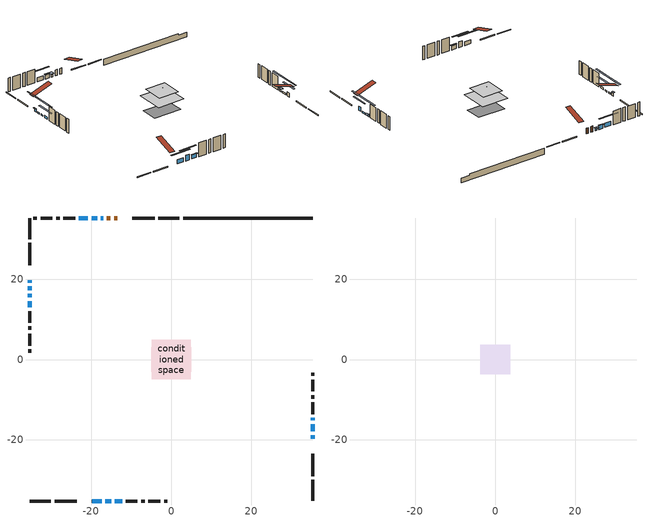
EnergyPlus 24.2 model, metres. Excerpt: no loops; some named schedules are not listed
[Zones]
conditioned space
 floor adiabatic (AdiabaticFloorConstruction): -4.91,-4.91 -4.91,4.91 4.91,4.91 4.91,-4.91 z3.01
 floor foundation (Slab1 construction): -5.03,-3.05 -5.03,3.05 5.03,3.05 5.03,-3.05 z-1.59
 wall outside (RimJoist1 construction): 2.03,35.27 -3.22,35.27 / -35.27,-35.27 -30.02,-35.27 / -35.27,35.27 -35.27,30.02 / 35.27,-35.27 35.27,-30.02 z0.57:0.87
 wall outside (RimJoist2 construction): -4.15,35.27 -9.73,35.27 / -29.09,-35.27 -23.51,-35.27 / -35.27,29.09 -35.27,23.51 / 35.27,-29.09 35.27,-23.51 z0.57:0.87
 wall outside (AdiabaticWallConstruction 1): -13.48,35.27 -14.27,35.27 / -15.2,35.27 -16.06,35.27 z0.57:2.6
 wall outside (AdiabaticWallConstruction): -16.98,35.27 -17.52,35.27 z0.57:1.46; -18.45,35.27 -19.87,35.27 / 35.27,-19.76 35.27,-18.84 / -19.76,-35.27 -17.37,-35.27 / -14.09,-35.27 -12.26,-35.27 z0.57:1.99; -35.27,19.76 -35.27,19.14 z0.57:1.64; 35.27,-17.91 35.27,-16.08 / -35.27,18.22 -35.27,17.3 / -35.27,16.37 -35.27,15.46 z0.57:1.08; 35.27,-15.16 35.27,-14.54 z0.57:1.18; -16.44,-35.27 -15.01,-35.27 z0.57:2.6; -20.8,35.27 -23.06,35.27 z0.57:2.02; -35.27,14.53 -35.27,13.01 z0.57:1.38
 wall outside (Wall1 construction): -23.99,35.27 -26.9,35.27 / -11.33,-35.27 -8.42,-35.27 / -35.27,12.08 -35.27,9.17 / 35.27,-13.61 35.27,-10.7 z0.57:5.45
 wall outside (Wall2 construction): -27.83,35.27 -28.71,35.27 / -7.49,-35.27 -6.61,-35.27 / -35.27,8.24 -35.27,7.36 / 35.27,-9.77 35.27,-8.89 z0.57:5.45
 wall outside (Wall3 construction): -29.64,35.27 -32.59,35.27 / -5.68,-35.27 -2.73,-35.27 / -35.27,6.43 -35.27,3.47 / 35.27,-7.96 35.27,-5.01 z0.57:5.45
 wall outside (Wall4 construction): -33.52,35.27 -34.34,35.27 / -1.8,-35.27 -0.97,-35.27 / -35.27,2.54 -35.27,1.72 / 35.27,-4.08 35.27,-3.26 z0.57:5.45
 wall foundation (FoundationWall1 construction): 2.96,35.27,-1.59 2.96,35.27,0.57 32.04,35.27,0.57 32.04,35.27,-0.01 35.27,35.27,-0.01 35.27,35.27,-1.59
 window (WindowConstruction 8): -16.99,35.27 -17.52,35.27 z0.57:1.46
 window (WindowConstruction 5): -18.45,35.27 -19.87,35.27 z0.57:1.99
 window (WindowConstruction 6): 35.27,-19.75 35.27,-18.84 z0.57:1.99
 window (WindowConstruction 7): -35.27,19.75 -35.27,19.14 z0.57:1.64
 window (WindowConstruction 10): 35.27,-17.91 35.27,-16.08 z0.57:1.08
 window (WindowConstruction 11): -35.27,18.22 -35.27,17.3 z0.57:1.08
 window (WindowConstruction 12): -35.27,16.37 -35.27,15.46 z0.57:1.08
 window (WindowConstruction 9): 35.27,-15.15 35.27,-14.54 z0.57:1.18
 window (WindowConstruction): -19.75,-35.27 -17.37,-35.27 z0.57:1.99
 window (WindowConstruction 1): -16.44,-35.27 -15.02,-35.27 z0.57:2.6
 window (WindowConstruction 2): -20.8,35.27 -23.06,35.27 z0.57:2.02
 window (WindowConstruction 3): -35.27,14.53 -35.27,13.01 z0.57:1.38
 window (WindowConstruction 4): -14.09,-35.27 -12.26,-35.27 z0.57:1.99
 door (Door): -13.48,35.27 -14.27,35.27 z0.57:2.6
 door (Door 1): -15.2,35.27 -16.06,35.27 z0.57:2.6
 ceiling adiabatic (AdiabaticFloorConstruction): 4.91,-4.91 4.91,4.91 -4.91,4.91 -4.91,-4.91 z3.01
 roof outside (Roof1 construction): -1.27,1.27 -1.27,-1.27 1.27,-1.27 1.27,1.27 z5.45
attic - vented
 floor to conditioned space (Floor1 construction Reversed): -3.7,-3.7 -3.7,3.7 3.7,3.7 3.7,-3.7 z5.45
 roof outside (Roof2 construction): -12.56,35.27,5.45 -12.56,28.06,7.85 -10.66,28.06,7.85 -10.66,35.27,5.45; -20.68,-35.27,5.45 -20.68,-28.06,7.85 -22.58,-28.06,7.85 -22.58,-35.27,5.45; -35.27,20.68,5.45 -28.06,20.68,7.85 -28.06,22.58,7.85 -35.27,22.58,5.45; 35.27,-20.68,5.45 28.06,-20.68,7.85 28.06,-22.58,7.85 35.27,-22.58,5.45
shading: -17.82,35.27 -16.69,35.27 -16.69,36.18 -17.82,36.18 z1.76; -20.07,35.27 -18.25,35.27 -18.25,35.68 -20.07,35.68 z2.19; 35.27,-16.35 35.27,-22.24 35.68,-22.24 35.68,-16.35 z4.48; -35.27,18.94 -35.27,19.96 -35.68,19.96 -35.68,18.94 z1.84; 35.27,-11.03 35.27,-22.96 35.68,-22.96 35.68,-11.03 z6.13; -35.27,12.25 -35.27,23.27 -35.68,23.27 -35.68,12.25 z6.13; -35.27,10.41 -35.27,21.42 -35.68,21.42 -35.68,10.41 z6.13; 35.27,-14.24 35.27,-15.45 36.18,-15.45 36.18,-14.24 z1.48; -14.88,-35.27 -22.24,-35.27 -22.24,-35.68 -14.88,-35.68 z4.48; -12.52,-35.27 -18.93,-35.27 -18.93,-35.68 -12.52,-35.68 z5.09; -25.55,35.27 -18.31,35.27 -18.31,35.68 -25.55,35.68 z4.51; -35.27,10.52 -35.27,17.02 -35.68,17.02 -35.68,10.52 z3.87; -12.06,-35.27 -14.29,-35.27 -14.29,-35.68 -12.06,-35.68 z2.19
[Building]
Building 1: Terrain=Suburbs
[Site:Location]
Erieau AUT_ON: Latitude {deg}=42.25; Longitude {deg}=-81.9; Time Zone {hr}=-5; Elevation {m}=178; Keep Site Location Information=Yes
[Site:GroundTemperature:Shallow]
5.2292, 3.30147, 3.1471, 4.0619, 7.73432, 11.3896, 14.5586, 16.5661, 16.7366, 15.1039, 12.0157, 8.47254
[Site:WaterMainsTemperature]
Calculation Method=Schedule; Temperature Schedule=mains temperature schedule
[Material] Roughness=Rough; Thermal Absorptance=0.9
Name | Thickness {m} | Conductivity {W/m-K} | Density {kg/m3} | Specific Heat {J/kg-K} | Solar Absorptance | Visible Absorptance
asphalt or fiberglass shingles | 0.00635 | 0.162714 | 1121.4 | 1465.45 | 0.4 | 0.4
ceiling loosefill ins | 0.169333 | 0.0480833 | 16.02 | 1046.75 | 0.7 | 0.7
ceiling stud and cavity | 0.1397 | 0.147193 | 65.682 | 1177.47 | 0.7 | 0.7
concrete 4.0 in. | 0.1016 | 1.803125 | 2242.8 | 837.4 | 0.7 | 0.7
concrete 8.0 in. | 0.2032 | 1.803125 | 2242.8 | 837.4 | 0.7 | 0.7
door material | 0.04445 | 0.327969 | 512.64 | 1214.23 | 0.7 | 0.7
door material 1 | 0.04445 | 0.188738 | 512.64 | 1214.23 | 0.7 | 0.7
exterior vertical ins | 0.100719 | 0.029427 | 32.04 | 1214.23 | 0.7 | 0.7
floor covering | 0.0127 | 0.0433444 | 54.468 | 1339.84 | 0.6 | 0.6
floor rigid ins; wall rigid ins 1 | 0.512978 | 0.029427 | 32.04 | 1214.23 | 0.7 | 0.7
floor stud and cavity | 0.1397 | 1.75129 | 37.0049 | 1207.88 | 0.7 | 0.7
furniture material conditioned space 1 | 0.1524 | 0.115458 | 640.8 | 1214.23 | 0.6 | 0.6
gypsum board | 0.0127 | 0.160291 | 801 | 837.4 | 0.6 | 0.6
gypsum board 1 | 0.0127 | 0.160291 | 801 | 837.4 | 0.7 | 0.7
osb sheathing 0.5 in. | 0.0127 | 0.115458 | 512.64 | 1214.23 | 0.7 | 0.7
osb sheathing 0.75 in. | 0.01905 | 0.115458 | 512.64 | 1214.23 | 0.7 | 0.7
osb sheathing 2.0 in. | 0.0508 | 0.115458 | 512.64 | 1214.23 | 0.7 | 0.7
rim joist stud and cavity | 0.0508 | 0.177588 | 50.32683 | 1063.81 | 0.6 | 0.6
rim joist stud and cavity 1 | 0.0508 | 0.029095 | 125.044 | 1163.47 | 0.6 | 0.6
roof stud and cavity | 0.2032 | 0.205727 | 78.34581 | 1123.46 | 0.7 | 0.7
wall rigid ins | 0.051816 | 0.029427 | 32.04 | 1214.23 | 0.7 | 0.7
wall stud and cavity | 0.1397 | 0.146652 | 139.0536 | 1170.24 | 0.7 | 0.7
wall stud and cavity 1 | 0.1397 | 0.243374 | 139.0536 | 1170.24 | 0.7 | 0.7
wall stud and cavity 2 | 0.1397 | 0.0951301 | 139.0536 | 1170.24 | 0.7 | 0.7
wall stud and cavity 3 | 0.1397 | 0.24263 | 139.0536 | 1170.24 | 0.7 | 0.7
wall stud and cavity 4 | 0.0889 | 0.380278 | 52.3479 | 1209.89 | 0.7 | 0.7
wall stud and cavity 5 | 0.0889 | 0.391764 | 83.0341 | 1211.67 | 0.7 | 0.7
wood siding | 0.0254 | 0.102417 | 544.68 | 1172.36 | 0.4 | 0.4
wood siding 1; wood siding 2; wood siding 3 | 0.0254 | 0.102417 | 544.68 | 1172.36 | 0.7 | 0.7
[WindowMaterial:SimpleGlazingSystem]
Name | U-Factor {W/m2-K} | Solar Heat Gain Coefficient
WindowMaterial | 1.44051 | 0.53
WindowMaterial 1 | 2.0719 | 0.54
WindowMaterial 10 | 2.21783 | 0.41
WindowMaterial 2 | 1.445051 | 0.53
WindowMaterial 3 | 5.43782 | 0.7
WindowMaterial 4 | 1.569967 | 0.47
WindowMaterial 5 | 1.61426 | 0.45
WindowMaterial 6 | 1.69432 | 0.4
WindowMaterial 7 | 2.992306 | 0.59
WindowMaterial 8 | 5.20275 | 0.65
WindowMaterial 9 | 1.69091 | 0.4
[Construction]
AdiabaticFloorConstruction: floor stud and cavity, floor rigid ins, osb sheathing 0.75 in., floor covering
AdiabaticWallConstruction: wood siding 2, wall rigid ins 1, wall stud and cavity 4, gypsum board
AdiabaticWallConstruction 1: wood siding 3, wall rigid ins 1, wall stud and cavity 4, gypsum board
Door: door material
Door 1: door material 1
Floor1 construction Reversed: gypsum board, ceiling stud and cavity, ceiling loosefill ins
FoundationWall1 construction: concrete 8.0 in., gypsum board 1
furniture construction conditioned space 1: furniture material conditioned space 1
PartitionWallConstruction: gypsum board, wall stud and cavity 5, gypsum board
RimJoist1 construction: wood siding 1, rim joist stud and cavity
RimJoist2 construction: wood siding 1, osb sheathing 2.0 in., rim joist stud and cavity 1
Roof1 construction: asphalt or fiberglass shingles, osb sheathing 0.75 in., roof stud and cavity, gypsum board
Roof2 construction: asphalt or fiberglass shingles
Slab1 construction: concrete 4.0 in.
Wall1 construction: wood siding, osb sheathing 0.5 in., wall stud and cavity, gypsum board
Wall2 construction: wood siding, wall rigid ins, osb sheathing 0.5 in., wall stud and cavity 1, gypsum board
Wall3 construction: wood siding, osb sheathing 0.5 in., wall stud and cavity 2, gypsum board
Wall4 construction: wood siding, wall rigid ins, osb sheathing 0.5 in., wall stud and cavity 3, gypsum board
WindowConstruction: WindowMaterial
WindowConstruction 1: WindowMaterial 1
WindowConstruction 10; WindowConstruction 11: WindowMaterial 9
WindowConstruction 12: WindowMaterial 10
WindowConstruction 2: WindowMaterial 2
WindowConstruction 3: WindowMaterial 3
WindowConstruction 4; WindowConstruction 6: WindowMaterial 4
WindowConstruction 5: WindowMaterial 5
WindowConstruction 7: WindowMaterial 6
WindowConstruction 8: WindowMaterial 7
WindowConstruction 9: WindowMaterial 8
[Zone] Multiplier=1; Part of Total Floor Area=Yes
Name | Volume {m3}
attic - vented | 21.3864
conditioned space | 390.2
[Space]
Name | Zone | Volume {m3}
attic - vented 1 | attic - vented | 21.3864
conditioned space 1 | conditioned space | 390.2
[ZoneInfiltration:EffectiveLeakageArea]
infil attic - vented 1: Zone or Space=attic - vented 1; Schedule=Always On Discrete; Effective Air Leakage Area {cm2}=2630.88; Stack Coefficient=0.000167145; Wind Coefficient=8.73508e-06
[ZoneMixing]
whole house fan mix: Zone or Space=attic - vented; Schedule=Always On Continuous; Design Flow Rate Calculation Method=Flow/Zone; Design Flow Rate {m3/s}=0; Source Zone or Space=conditioned space
[SurfaceProperty:ExposedFoundationPerimeter]
Slab1: Exposed Perimeter Calculation Method=TotalExposedPerimeter; Total Exposed Perimeter {m}=32.31
[InternalMass] Zone or ZoneList=conditioned space; Space or SpaceList=conditioned space 1
Name | Construction | Surface Area {m2}
furniture mass conditioned space 1 | furniture construction conditioned space 1 | 63.1679
partition wall mass | PartitionWallConstruction | 157.92
[Lights]
interior lighting: Zone or ZoneList or Space or SpaceList=conditioned space 1; Schedule=interior lighting schedule; Design Level Calculation Method=LightingLevel; Lighting Level {W}=343.2; Return Air Fraction=0; Fraction Radiant=0.6; Fraction Visible=0.2; Fraction Replaceable=1
[People]
occupants: Zone or ZoneList or Space or SpaceList=conditioned space 1; Number of People Schedule=occupants schedule; Number of People Calculation Method=People; Number of People=3; Fraction Radiant=0.314171; Sensible Heat Fraction=0.56303; Activity Level Schedule=occupants activity schedule; Carbon Dioxide Generation Rate {m3/s-W}=0; Enable ASHRAE 55 Comfort Warnings=No; Mean Radiant Temperature Calculation Type=EnclosureAveraged
[ElectricEquipment] Zone or ZoneList or Space or SpaceList=conditioned space 1; Design Level Calculation Method=EquipmentLevel
Name | Schedule | Design Level {W} | Fraction Latent | Fraction Radiant | Fraction Lost
clothes dryer | clothes dryer schedule | 140.772 | 0.015 | 0.081 | 0.85
clothes washer | clothes washer schedule | 32.1985 | 0.03 | 0.162 | 0.7
cooking range | cooking range schedule | 215.147 | 0.08 | 0.432 | 0.2
dishwasher | dishwasher schedule | 66.8632 | 0.3 | 0.18 | 0.4
fridge | fridge schedule | 72.9452 | 0 | 0.6 | 0
mech vent bath fan 0 | mech vent bath fan 0 schedule | 50.2 | 0 | 0 | 1
mech vent bath fan 1 | mech vent bath fan 1 schedule | 50.2 | 0 | 0 | 1
mech vent house fan | mech vent house fan schedule | 0 | 0 | 0 | 1
mech vent house fan cfis | mech vent house fan cfis schedule | 0 | 0 | 0 | 0
mech vent range fan 0 | mech vent range fan 0 schedule | 57 | 0 | 0 | 1
misc plug loads | misc plug loads schedule | 494.7 | 0.045 | 0.513 | 0.1
whole house fan | Always On Discrete | 0 | 0 | 0 | 1
[OtherEquipment] Zone or ZoneList or Space or SpaceList=conditioned space 1; Design Level Calculation Method=EquipmentLevel
Name | Fuel Type | Schedule | Design Level {W} | Fraction Latent | Fraction Radiant | Fraction Lost
clothes dryer 1 | Electricity | clothes dryer schedule | 0 | 0.015 | 0.081 | 0.85
cooking range 1 | Electricity | cooking range schedule | 0 | 0.08 | 0.432 | 0.2
general water use latent | None | general water use schedule | 62.594 | 1 | 0 | 0
general water use sensible | None | general water use schedule | -61.6891 | 0 | 0.6 | 0
mech vent house fan latent load | None | Always On Discrete | 0 | 1 | 0 | 0
mech vent house fan sensible load | None | Always On Discrete | 0 | 0 | 0 | 0
water heater energy adjustment1 | NaturalGas | Always On Discrete | 0.01 | 0 | 0 | 1
[ZoneInfiltration:DesignFlowRate] Zone or ZoneList or Space or SpaceList=conditioned space 1; Schedule=Always On Discrete; Design Flow Rate Calculation Method=Flow/Zone; Design Flow Rate {m3/s}=0
infil flow; natural vent flow; whole house fan flow
[Foundation:Kiva]
Foundation Kiva 1: Initial Indoor Air Temperature {C}=18; Wall Height Above Grade {m}=0.570006; Wall Depth Below Slab {m}=0.2032; Custom Block Material Name 1=exterior vertical ins; Custom Block Depth 1 {m}=2.16; Custom Block X Position 1 {m}=0.2159; Custom Block Z Position 1 {m}=0
[Foundation:Kiva:Settings]
Soil Conductivity {W/m-K}=0.849921; Soil Density {kg/m3}=1842.3; Soil Specific Heat {J/kg-K}=418.7; Ground Solar Absorptivity=0.9; Ground Thermal Absorptivity=0.9; Ground Surface Roughness {m}=0.03; Far-Field Width {m}=40; Deep-Ground Boundary Condition=ZeroFlux; Deep-Ground Depth {m}=40; Minimum Cell Dimension {m}=0.2; Maximum Cell Growth Coefficient=3; Simulation Timestep=Timestep
[Exterior:Lights]
exterior lighting: Schedule=exterior lighting schedule; Design Level {W}=75.6
[Schedule:Constant]
Name | Hourly Value
Always On Continuous; mech vent house fan schedule; mech vent house fan cfis schedule; Always On Discrete | 1
occupants activity schedule | 117.228
fridge schedule | 0
[Schedule:Week:Daily]
interior lighting schedule Week Rule - Jan1-Jan27: interior lighting schedule day, interior lighting schedule day, interior lighting schedule day, interior lighting schedule day, interior lighting schedule day, interior lighting schedule day, interior lighting schedule day, interior lighting schedule default day, interior lighting schedule default day, interior lighting schedule default day, interior lighting schedule default day, interior lighting schedule default day
interior lighting schedule Week Rule - Jan28-Feb3: interior lighting schedule day, interior lighting schedule day, interior lighting schedule day, interior lighting schedule day, interior lighting schedule day 1, interior lighting schedule day 1, interior lighting schedule day 1, interior lighting schedule default day, interior lighting schedule default day, interior lighting schedule default day, interior lighting schedule default day, interior lighting schedule default day
interior lighting schedule Week Rule - Feb4-Feb24: interior lighting schedule day 1, interior lighting schedule day 1, interior lighting schedule day 1, interior lighting schedule day 1, interior lighting schedule day 1, interior lighting schedule day 1, interior lighting schedule day 1, interior lighting schedule default day, interior lighting schedule default day, interior lighting schedule default day, interior lighting schedule default day, interior lighting schedule default day
interior lighting schedule Week Rule - Feb25-Mar3: interior lighting schedule day 1, interior lighting schedule day 1, interior lighting schedule day 1, interior lighting schedule day 1, interior lighting schedule day 2, interior lighting schedule day 2, interior lighting schedule day 2, interior lighting schedule default day, interior lighting schedule default day, interior lighting schedule default day, interior lighting schedule default day, interior lighting schedule default day
interior lighting schedule Week Rule - Mar4-Mar31: interior lighting schedule day 2, interior lighting schedule day 2, interior lighting schedule day 2, interior lighting schedule day 2, interior lighting schedule day 2, interior lighting schedule day 2, interior lighting schedule day 2, interior lighting schedule default day, interior lighting schedule default day, interior lighting schedule default day, interior lighting schedule default day, interior lighting schedule default day
interior lighting schedule Week Rule - Apr1-Apr28: interior lighting schedule day 3, interior lighting schedule day 3, interior lighting schedule day 3, interior lighting schedule day 3, interior lighting schedule day 3, interior lighting schedule day 3, interior lighting schedule day 3, interior lighting schedule default day, interior lighting schedule default day, interior lighting schedule default day, interior lighting schedule default day, interior lighting schedule default day
interior lighting schedule Week Rule - Apr29-May5: interior lighting schedule day 3, interior lighting schedule day 3, interior lighting schedule day 4, interior lighting schedule day 4, interior lighting schedule day 4, interior lighting schedule day 4, interior lighting schedule day 4, interior lighting schedule default day, interior lighting schedule default day, interior lighting schedule default day, interior lighting schedule default day, interior lighting schedule default day
interior lighting schedule Week Rule - May6-May26: interior lighting schedule day 4, interior lighting schedule day 4, interior lighting schedule day 4, interior lighting schedule day 4, interior lighting schedule day 4, interior lighting schedule day 4, interior lighting schedule day 4, interior lighting schedule default day, interior lighting schedule default day, interior lighting schedule default day, interior lighting schedule default day, interior lighting schedule default day
interior lighting schedule Week Rule - May27-Jun2: interior lighting schedule day 4, interior lighting schedule day 4, interior lighting schedule day 4, interior lighting schedule day 4, interior lighting schedule day 4, interior lighting schedule day 5, interior lighting schedule day 5, interior lighting schedule default day, interior lighting schedule default day, interior lighting schedule default day, interior lighting schedule default day, interior lighting schedule default day
interior lighting schedule Week Rule - Jun3-Jun30: interior lighting schedule day 5, interior lighting schedule day 5, interior lighting schedule day 5, interior lighting schedule day 5, interior lighting schedule day 5, interior lighting schedule day 5, interior lighting schedule day 5, interior lighting schedule default day, interior lighting schedule default day, interior lighting schedule default day, interior lighting schedule default day, interior lighting schedule default day
interior lighting schedule Week Rule - Jul1-Jul28: interior lighting schedule day 6, interior lighting schedule day 6, interior lighting schedule day 6, interior lighting schedule day 6, interior lighting schedule day 6, interior lighting schedule day 6, interior lighting schedule day 6, interior lighting schedule default day, interior lighting schedule default day, interior lighting schedule default day, interior lighting schedule default day, interior lighting schedule default day
interior lighting schedule Week Rule - Jul29-Aug4: interior lighting schedule day 6, interior lighting schedule day 6, interior lighting schedule day 6, interior lighting schedule day 7, interior lighting schedule day 7, interior lighting schedule day 7, interior lighting schedule day 7, interior lighting schedule default day, interior lighting schedule default day, interior lighting schedule default day, interior lighting schedule default day, interior lighting schedule default day
interior lighting schedule Week Rule - Aug5-Aug25: interior lighting schedule day 7, interior lighting schedule day 7, interior lighting schedule day 7, interior lighting schedule day 7, interior lighting schedule day 7, interior lighting schedule day 7, interior lighting schedule day 7, interior lighting schedule default day, interior lighting schedule default day, interior lighting schedule default day, interior lighting schedule default day, interior lighting schedule default day
interior lighting schedule Week Rule - Aug26-Sep1: interior lighting schedule day 7, interior lighting schedule day 7, interior lighting schedule day 7, interior lighting schedule day 7, interior lighting schedule day 7, interior lighting schedule day 7, interior lighting schedule day 8, interior lighting schedule default day, interior lighting schedule default day, interior lighting schedule default day, interior lighting schedule default day, interior lighting schedule default day
interior lighting schedule Week Rule - Sep2-Sep29: interior lighting schedule day 8, interior lighting schedule day 8, interior lighting schedule day 8, interior lighting schedule day 8, interior lighting schedule day 8, interior lighting schedule day 8, interior lighting schedule day 8, interior lighting schedule default day, interior lighting schedule default day, interior lighting schedule default day, interior lighting schedule default day, interior lighting schedule default day
interior lighting schedule Week Rule - Sep30-Oct6: interior lighting schedule day 8, interior lighting schedule day 9, interior lighting schedule day 9, interior lighting schedule day 9, interior lighting schedule day 9, interior lighting schedule day 9, interior lighting schedule day 9, interior lighting schedule default day, interior lighting schedule default day, interior lighting schedule default day, interior lighting schedule default day, interior lighting schedule default day
interior lighting schedule Week Rule - Oct7-Oct27: interior lighting schedule day 9, interior lighting schedule day 9, interior lighting schedule day 9, interior lighting schedule day 9, interior lighting schedule day 9, interior lighting schedule day 9, interior lighting schedule day 9, interior lighting schedule default day, interior lighting schedule default day, interior lighting schedule default day, interior lighting schedule default day, interior lighting schedule default day
interior lighting schedule Week Rule - Oct28-Nov3: interior lighting schedule day 9, interior lighting schedule day 9, interior lighting schedule day 9, interior lighting schedule day 9, interior lighting schedule day 10, interior lighting schedule day 10, interior lighting schedule day 10, interior lighting schedule default day, interior lighting schedule default day, interior lighting schedule default day, interior lighting schedule default day, interior lighting schedule default day
interior lighting schedule Week Rule - Nov4-Nov24: interior lighting schedule day 10, interior lighting schedule day 10, interior lighting schedule day 10, interior lighting schedule day 10, interior lighting schedule day 10, interior lighting schedule day 10, interior lighting schedule day 10, interior lighting schedule default day, interior lighting schedule default day, interior lighting schedule default day, interior lighting schedule default day, interior lighting schedule default day
interior lighting schedule Week Rule - Nov25-Dec1: interior lighting schedule day 10, interior lighting schedule day 10, interior lighting schedule day 10, interior lighting schedule day 10, interior lighting schedule day 10, interior lighting schedule day 10, interior lighting schedule day 11, interior lighting schedule default day, interior lighting schedule default day, interior lighting schedule default day, interior lighting schedule default day, interior lighting schedule default day
interior lighting schedule Week Rule - Dec2-Dec31: interior lighting schedule day 11, interior lighting schedule day 11, interior lighting schedule day 11, interior lighting schedule day 11, interior lighting schedule day 11, interior lighting schedule day 11, interior lighting schedule day 11, interior lighting schedule default day, interior lighting schedule default day, interior lighting schedule default day, interior lighting schedule default day, interior lighting schedule default day
occupants schedule Week Rule - Jan1-Dec31: occupants schedule day, occupants schedule day, occupants schedule day, occupants schedule day, occupants schedule day, occupants schedule day, occupants schedule day, occupants schedule default day, occupants schedule default day, occupants schedule default day, occupants schedule default day, occupants schedule default day
clothes dryer schedule Week Rule - Jan1-Dec31: clothes dryer schedule day, clothes dryer schedule day, clothes dryer schedule day, clothes dryer schedule day, clothes dryer schedule day, clothes dryer schedule day, clothes dryer schedule day, clothes dryer schedule default day, clothes dryer schedule default day, clothes dryer schedule default day, clothes dryer schedule default day, clothes dryer schedule default day
clothes washer schedule Week Rule - Jan1-Dec31: clothes washer schedule day, clothes washer schedule day, clothes washer schedule day, clothes washer schedule day, clothes washer schedule day, clothes washer schedule day, clothes washer schedule day, clothes washer schedule default day, clothes washer schedule default day, clothes washer schedule default day, clothes washer schedule default day, clothes washer schedule default day
cooking range schedule Week Rule - Jan1-Dec31: cooking range schedule day, cooking range schedule day, cooking range schedule day, cooking range schedule day, cooking range schedule day, cooking range schedule day, cooking range schedule day, cooking range schedule default day, cooking range schedule default day, cooking range schedule default day, cooking range schedule default day, cooking range schedule default day
dishwasher schedule Week Rule - Jan1-Dec31: dishwasher schedule day, dishwasher schedule day, dishwasher schedule day, dishwasher schedule day, dishwasher schedule day, dishwasher schedule day, dishwasher schedule day, dishwasher schedule default day, dishwasher schedule default day, dishwasher schedule default day, dishwasher schedule default day, dishwasher schedule default day
mech vent bath fan 0 schedule Week Rule - Jan1-Dec31: mech vent bath fan 0 schedule day, mech vent bath fan 0 schedule day, mech vent bath fan 0 schedule day, mech vent bath fan 0 schedule day, mech vent bath fan 0 schedule day, mech vent bath fan 0 schedule day, mech vent bath fan 0 schedule day, mech vent bath fan 0 schedule default day, mech vent bath fan 0 schedule default day, mech vent bath fan 0 schedule default day, mech vent bath fan 0 schedule default day, mech vent bath fan 0 schedule default day
mech vent bath fan 1 schedule Week Rule - Jan1-Dec31: mech vent bath fan 1 schedule day, mech vent bath fan 1 schedule day, mech vent bath fan 1 schedule day, mech vent bath fan 1 schedule day, mech vent bath fan 1 schedule day, mech vent bath fan 1 schedule day, mech vent bath fan 1 schedule day, mech vent bath fan 1 schedule default day, mech vent bath fan 1 schedule default day, mech vent bath fan 1 schedule default day, mech vent bath fan 1 schedule default day, mech vent bath fan 1 schedule default day
mech vent range fan 0 schedule Week Rule - Jan1-Dec31: mech vent range fan 0 schedule day, mech vent range fan 0 schedule day, mech vent range fan 0 schedule day, mech vent range fan 0 schedule day, mech vent range fan 0 schedule day, mech vent range fan 0 schedule day, mech vent range fan 0 schedule day, mech vent range fan 0 schedule default day, mech vent range fan 0 schedule default day, mech vent range fan 0 schedule default day, mech vent range fan 0 schedule default day, mech vent range fan 0 schedule default day
misc plug loads schedule Week Rule - Jan1-Dec31: misc plug loads schedule day, misc plug loads schedule day, misc plug loads schedule day, misc plug loads schedule day, misc plug loads schedule day, misc plug loads schedule day, misc plug loads schedule day, misc plug loads schedule default day, misc plug loads schedule default day, misc plug loads schedule default day, misc plug loads schedule default day, misc plug loads schedule default day
general water use schedule Week Rule - Jan1-Dec31: general water use schedule day, general water use schedule day, general water use schedule day, general water use schedule day, general water use schedule day, general water use schedule day, general water use schedule day, general water use schedule default day, general water use schedule default day, general water use schedule default day, general water use schedule default day, general water use schedule default day
exterior lighting schedule Week Rule - Jan1-Jan27: exterior lighting schedule day, exterior lighting schedule day, exterior lighting schedule day, exterior lighting schedule day, exterior lighting schedule day, exterior lighting schedule day, exterior lighting schedule day, exterior lighting schedule default day, exterior lighting schedule default day, exterior lighting schedule default day, exterior lighting schedule default day, exterior lighting schedule default day
exterior lighting schedule Week Rule - Jan28-Feb3: exterior lighting schedule day, exterior lighting schedule day, exterior lighting schedule day, exterior lighting schedule day, exterior lighting schedule day 1, exterior lighting schedule day 1, exterior lighting schedule day 1, exterior lighting schedule default day, exterior lighting schedule default day, exterior lighting schedule default day, exterior lighting schedule default day, exterior lighting schedule default day
exterior lighting schedule Week Rule - Feb4-Feb24: exterior lighting schedule day 1, exterior lighting schedule day 1, exterior lighting schedule day 1, exterior lighting schedule day 1, exterior lighting schedule day 1, exterior lighting schedule day 1, exterior lighting schedule day 1, exterior lighting schedule default day, exterior lighting schedule default day, exterior lighting schedule default day, exterior lighting schedule default day, exterior lighting schedule default day
exterior lighting schedule Week Rule - Feb25-Mar3: exterior lighting schedule day 1, exterior lighting schedule day 1, exterior lighting schedule day 1, exterior lighting schedule day 1, exterior lighting schedule day 2, exterior lighting schedule day 2, exterior lighting schedule day 2, exterior lighting schedule default day, exterior lighting schedule default day, exterior lighting schedule default day, exterior lighting schedule default day, exterior lighting schedule default day
exterior lighting schedule Week Rule - Mar4-Mar31: exterior lighting schedule day 2, exterior lighting schedule day 2, exterior lighting schedule day 2, exterior lighting schedule day 2, exterior lighting schedule day 2, exterior lighting schedule day 2, exterior lighting schedule day 2, exterior lighting schedule default day, exterior lighting schedule default day, exterior lighting schedule default day, exterior lighting schedule default day, exterior lighting schedule default day
exterior lighting schedule Week Rule - Apr1-Apr28: exterior lighting schedule day 3, exterior lighting schedule day 3, exterior lighting schedule day 3, exterior lighting schedule day 3, exterior lighting schedule day 3, exterior lighting schedule day 3, exterior lighting schedule day 3, exterior lighting schedule default day, exterior lighting schedule default day, exterior lighting schedule default day, exterior lighting schedule default day, exterior lighting schedule default day
exterior lighting schedule Week Rule - Apr29-May5: exterior lighting schedule day 3, exterior lighting schedule day 3, exterior lighting schedule day 4, exterior lighting schedule day 4, exterior lighting schedule day 4, exterior lighting schedule day 4, exterior lighting schedule day 4, exterior lighting schedule default day, exterior lighting schedule default day, exterior lighting schedule default day, exterior lighting schedule default day, exterior lighting schedule default day
exterior lighting schedule Week Rule - May6-May26: exterior lighting schedule day 4, exterior lighting schedule day 4, exterior lighting schedule day 4, exterior lighting schedule day 4, exterior lighting schedule day 4, exterior lighting schedule day 4, exterior lighting schedule day 4, exterior lighting schedule default day, exterior lighting schedule default day, exterior lighting schedule default day, exterior lighting schedule default day, exterior lighting schedule default day
exterior lighting schedule Week Rule - May27-Jun2: exterior lighting schedule day 4, exterior lighting schedule day 4, exterior lighting schedule day 4, exterior lighting schedule day 4, exterior lighting schedule day 4, exterior lighting schedule day 5, exterior lighting schedule day 5, exterior lighting schedule default day, exterior lighting schedule default day, exterior lighting schedule default day, exterior lighting schedule default day, exterior lighting schedule default day
exterior lighting schedule Week Rule - Jun3-Jun30: exterior lighting schedule day 5, exterior lighting schedule day 5, exterior lighting schedule day 5, exterior lighting schedule day 5, exterior lighting schedule day 5, exterior lighting schedule day 5, exterior lighting schedule day 5, exterior lighting schedule default day, exterior lighting schedule default day, exterior lighting schedule default day, exterior lighting schedule default day, exterior lighting schedule default day
exterior lighting schedule Week Rule - Jul1-Jul28: exterior lighting schedule day 6, exterior lighting schedule day 6, exterior lighting schedule day 6, exterior lighting schedule day 6, exterior lighting schedule day 6, exterior lighting schedule day 6, exterior lighting schedule day 6, exterior lighting schedule default day, exterior lighting schedule default day, exterior lighting schedule default day, exterior lighting schedule default day, exterior lighting schedule default day
exterior lighting schedule Week Rule - Jul29-Aug4: exterior lighting schedule day 6, exterior lighting schedule day 6, exterior lighting schedule day 6, exterior lighting schedule day 7, exterior lighting schedule day 7, exterior lighting schedule day 7, exterior lighting schedule day 7, exterior lighting schedule default day, exterior lighting schedule default day, exterior lighting schedule default day, exterior lighting schedule default day, exterior lighting schedule default day
exterior lighting schedule Week Rule - Aug5-Aug25: exterior lighting schedule day 7, exterior lighting schedule day 7, exterior lighting schedule day 7, exterior lighting schedule day 7, exterior lighting schedule day 7, exterior lighting schedule day 7, exterior lighting schedule day 7, exterior lighting schedule default day, exterior lighting schedule default day, exterior lighting schedule default day, exterior lighting schedule default day, exterior lighting schedule default day
[Schedule:Year]
interior lighting schedule: interior lighting schedule Week Rule - Jan1-Jan27, 1, 1, 1, 27, interior lighting schedule Week Rule - Jan28-Feb3, 1, 28, 2, 3, interior lighting schedule Week Rule - Feb4-Feb24, 2, 4, 2, 24, interior lighting schedule Week Rule - Feb25-Mar3, 2, 25, 3, 3, interior lighting schedule Week Rule - Mar4-Mar31, 3, 4, 3, 31, interior lighting schedule Week Rule - Apr1-Apr28, 4, 1, 4, 28, interior lighting schedule Week Rule - Apr29-May5, 4, 29, 5, 5, interior lighting schedule Week Rule - May6-May26, 5, 6, 5, 26, interior lighting schedule Week Rule - May27-Jun2, 5, 27, 6, 2, interior lighting schedule Week Rule - Jun3-Jun30, 6, 3, 6, 30, interior lighting schedule Week Rule - Jul1-Jul28, 7, 1, 7, 28, interior lighting schedule Week Rule - Jul29-Aug4, 7, 29, 8, 4, interior lighting schedule Week Rule - Aug5-Aug25, 8, 5, 8, 25, interior lighting schedule Week Rule - Aug26-Sep1, 8, 26, 9, 1, interior lighting schedule Week Rule - Sep2-Sep29, 9, 2, 9, 29, interior lighting schedule Week Rule - Sep30-Oct6, 9, 30, 10, 6, interior lighting schedule Week Rule - Oct7-Oct27, 10, 7, 10, 27, interior lighting schedule Week Rule - Oct28-Nov3, 10, 28, 11, 3, interior lighting schedule Week Rule - Nov4-Nov24, 11, 4, 11, 24, interior lighting schedule Week Rule - Nov25-Dec1, 11, 25, 12, 1, interior lighting schedule Week Rule - Dec2-Dec31, 12, 2, 12, 31
occupants schedule: occupants schedule Week Rule - Jan1-Dec31, 1, 1, 12, 31
clothes dryer schedule: clothes dryer schedule Week Rule - Jan1-Dec31, 1, 1, 12, 31
clothes washer schedule: clothes washer schedule Week Rule - Jan1-Dec31, 1, 1, 12, 31
cooking range schedule: cooking range schedule Week Rule - Jan1-Dec31, 1, 1, 12, 31
dishwasher schedule: dishwasher schedule Week Rule - Jan1-Dec31, 1, 1, 12, 31
mech vent bath fan 0 schedule: mech vent bath fan 0 schedule Week Rule - Jan1-Dec31, 1, 1, 12, 31
mech vent bath fan 1 schedule: mech vent bath fan 1 schedule Week Rule - Jan1-Dec31, 1, 1, 12, 31
mech vent range fan 0 schedule: mech vent range fan 0 schedule Week Rule - Jan1-Dec31, 1, 1, 12, 31
misc plug loads schedule: misc plug loads schedule Week Rule - Jan1-Dec31, 1, 1, 12, 31
general water use schedule: general water use schedule Week Rule - Jan1-Dec31, 1, 1, 12, 31
exterior lighting schedule: exterior lighting schedule Week Rule - Jan1-Jan27, 1, 1, 1, 27, exterior lighting schedule Week Rule - Jan28-Feb3, 1, 28, 2, 3, exterior lighting schedule Week Rule - Feb4-Feb24, 2, 4, 2, 24, exterior lighting schedule Week Rule - Feb25-Mar3, 2, 25, 3, 3, exterior lighting schedule Week Rule - Mar4-Mar31, 3, 4, 3, 31, exterior lighting schedule Week Rule - Apr1-Apr28, 4, 1, 4, 28, exterior lighting schedule Week Rule - Apr29-May5, 4, 29, 5, 5, exterior lighting schedule Week Rule - May6-May26, 5, 6, 5, 26, exterior lighting schedule Week Rule - May27-Jun2, 5, 27, 6, 2, exterior lighting schedule Week Rule - Jun3-Jun30, 6, 3, 6, 30, exterior lighting schedule Week Rule - Jul1-Jul28, 7, 1, 7, 28, exterior lighting schedule Week Rule - Jul29-Aug4, 7, 29, 8, 4, exterior lighting schedule Week Rule - Aug5-Aug25, 8, 5, 8, 25, exterior lighting schedule Week Rule - Aug26-Sep1, 8, 26, 9, 1, exterior lighting schedule Week Rule - Sep2-Sep29, 9, 2, 9, 29, exterior lighting schedule Week Rule - Sep30-Oct6, 9, 30, 10, 6, exterior lighting schedule Week Rule - Oct7-Oct27, 10, 7, 10, 27, exterior lighting schedule Week Rule - Oct28-Nov3, 10, 28, 11, 3, exterior lighting schedule Week Rule - Nov4-Nov24, 11, 4, 11, 24, exterior lighting schedule Week Rule - Nov25-Dec1, 11, 25, 12, 1, exterior lighting schedule Week Rule - Dec2-Dec31, 12, 2, 12, 31
[Schedule:Compact]
mains temperature schedule: Through: 01/01, For: AllDays, Until: 24:00, 8.89333, Through: 01/02, For: AllDays, Until: 24:00, 8.82722, Through: 01/03, For: AllDays, Until: 24:00, 8.76167, Through: 01/04, For: AllDays, Until: 24:00, 8.69778, Through: 01/05, For: AllDays, Until: 24:00, 8.635, Through: 01/06, For: AllDays, Until: 24:00, 8.57333, Through: 01/07, For: AllDays, Until: 24:00, 8.51333, Through: 01/08, For: AllDays, Until: 24:00, 8.455, Through: 01/09, For: AllDays, Until: 24:00, 8.39778, Through: 01/10, For: AllDays, Until: 24:00, 8.34167, Through: 01/11, For: AllDays, Until: 24:00, 8.28722, Through: 01/12, For: AllDays, Until: 24:00, 8.23444, Through: 01/13, For: AllDays, Until: 24:00, 8.18278, Through: 01/14, For: AllDays, Until: 24:00, 8.13222, Through: 01/15, For: AllDays, Until: 24:00, 8.08389, Through: 01/16, For: AllDays, Until: 24:00, 8.03667, Through: 01/17, For: AllDays, Until: 24:00, 7.99111, Through: 01/18, For: AllDays, Until: 24:00, 7.94667, Through: 01/19, For: AllDays, Until: 24:00, 7.90389, Through: 01/20, For: AllDays, Until: 24:00, 7.86278, Through: 01/21, For: AllDays, Until: 24:00, 7.82333, Through: 01/22, For: AllDays, Until: 24:00, 7.78556, Through: 01/23, For: AllDays, Until: 24:00, 7.74889, Through: 01/24, For: AllDays, Until: 24:00, 7.71444, Through: 01/25, For: AllDays, Until: 24:00, 7.68111, Through: 01/26, For: AllDays, Until: 24:00, 7.64944, Through: 01/27, For: AllDays, Until: 24:00, 7.61944, Through: 01/28, For: AllDays, Until: 24:00, 7.59111, Through: 01/29, For: AllDays, Until: 24:00, 7.56444, Through: 01/30, For: AllDays, Until: 24:00, 7.53944, Through: 01/31, For: AllDays, Until: 24:00, 7.51611, Through: 02/01, For: AllDays, Until: 24:00, 7.49444, Through: 02/02, For: AllDays, Until: 24:00, 7.47389, Through: 02/03, For: AllDays, Until: 24:00, 7.45556, Through: 02/04, For: AllDays, Until: 24:00, 7.43889, Through: 02/05, For: AllDays, Until: 24:00, 7.42389, Through: 02/06, For: AllDays, Until: 24:00, 7.41056, Through: 02/07, For: AllDays, Until: 24:00, 7.39889, Through: 02/08, For: AllDays, Until: 24:00, 7.38833, Through: 02/09, For: AllDays, Until: 24:00, 7.38, Through: 02/10, For: AllDays, Until: 24:00, 7.37389, Through: 02/11, For: AllDays, Until: 24:00, 7.36889, Through: 02/12, For: AllDays, Until: 24:00, 7.36556, Through: 02/13, For: AllDays, Until: 24:00, 7.36389, Through: 02/14, For: AllDays, Until: 24:00, 7.36389, Through: 02/15, For: AllDays, Until: 24:00, 7.36611, Through: 02/16, For: AllDays, Until: 24:00, 7.36944, Through: 02/17, For: AllDays, Until: 24:00, 7.375, Through: 02/18, For: AllDays, Until: 24:00, 7.38167, Through: 02/19, For: AllDays, Until: 24:00, 7.39056, Through: 02/20, For: AllDays, Until: 24:00, 7.40056, Through: 02/21, For: AllDays, Until: 24:00, 7.41278, Through: 02/22, For: AllDays, Until: 24:00, 7.42667, Through: 02/23, For: AllDays, Until: 24:00, 7.44222, Through: 02/24, For: AllDays, Until: 24:00, 7.45889, Through: 02/25, For: AllDays, Until: 24:00, 7.47778, Through: 02/26, For: AllDays, Until: 24:00, 7.49833, Through: 02/27, For: AllDays, Until: 24:00, 7.52056, Through: 02/28, For: AllDays, Until: 24:00, 7.54444, Through: 03/01, For: AllDays, Until: 24:00, 7.56944, Through: 03/02, For: AllDays, Until: 24:00, 7.59667, Through: 03/03, For: AllDays, Until: 24:00, 7.62556, Through: 03/04, For: AllDays, Until: 24:00, 7.65556, Through: 03/05, For: AllDays, Until: 24:00, 7.68778, Through: 03/06, For: AllDays, Until: 24:00, 7.72111, Through: 03/07, For: AllDays, Until: 24:00, 7.75611, Through: 03/08, For: AllDays, Until: 24:00, 7.79278, Through: 03/09, For: AllDays, Until: 24:00, 7.83111, Through: 03/10, For: AllDays, Until: 24:00, 7.87111, Through: 03/11, For: AllDays, Until: 24:00, 7.91222, Through: 03/12, For: AllDays, Until: 24:00, 7.95556, Through: 03/13, For: AllDays, Until: 24:00, 8, Through: 03/14, For: AllDays, Until: 24:00, 8.04556, Through: 03/15, For: AllDays, Until: 24:00, 8.09333, Through: 03/16, For: AllDays, Until: 24:00, 8.14222, Through: 03/17, For: AllDays, Until: 24:00, 8.19278, Through: 03/18, For: AllDays, Until: 24:00, 8.24444, Through: 03/19, For: AllDays, Until: 24:00, 8.29778, Through: 03/20, For: AllDays, Until: 24:00, 8.35278, Through: 03/21, For: AllDays, Until: 24:00, 8.40889, Through: 03/22, For: AllDays, Until: 24:00, 8.46611, Through: 03/23, For: AllDays, Until: 24:00, 8.52556, Through: 03/24, For: AllDays, Until: 24:00, 8.58556, Through: 03/25, For: AllDays, Until: 24:00, 8.64722, Through: 03/26, For: AllDays, Until: 24:00, 8.71, Through: 03/27, For: AllDays, Until: 24:00, 8.77444, Through: 03/28, For: AllDays, Until: 24:00, 8.84, Through: 03/29, For: AllDays, Until: 24:00, 8.90667, Through: 03/30, For: AllDays, Until: 24:00, 8.975, Through: 03/31, For: AllDays, Until: 24:00, 9.04389, Through: 04/01, For: AllDays, Until: 24:00, 9.11444, Through: 04/02, For: AllDays, Until: 24:00, 9.18611, Through: 04/03, For: AllDays, Until: 24:00, 9.25889, Through: 04/04, For: AllDays, Until: 24:00, 9.33278, Through: 04/05, For: AllDays, Until: 24:00, 9.40833, Through: 04/06, For: AllDays, Until: 24:00, 9.48444, Through: 04/07, For: AllDays, Until: 24:00, 9.56167, Through: 04/08, For: AllDays, Until: 24:00, 9.64, Through: 04/09, For: AllDays, Until: 24:00, 9.71889, Through: 04/10, For: AllDays, Until: 24:00, 9.79944, Through: 04/11, For: AllDays, Until: 24:00, 9.88056, Through: 04/12, For: AllDays, Until: 24:00, 9.96333, Through: 04/13, For: AllDays, Until: 24:00, 10.0461, Through: 04/14, For: AllDays, Until: 24:00, 10.1306, Through: 04/15, For: AllDays, Until: 24:00, 10.2156, Through: 04/16, For: AllDays, Until: 24:00, 10.3011, Through: 04/17, For: AllDays, Until: 24:00, 10.3878, Through: 04/18, For: AllDays, Until: 24:00, 10.4756, Through: 04/19, For: AllDays, Until: 24:00, 10.5639, Through: 04/20, For: AllDays, Until: 24:00, 10.6528, Through: 04/21, For: AllDays, Until: 24:00, 10.7422, Through: 04/22, For: AllDays, Until: 24:00, 10.8328, Through: 04/23, For: AllDays, Until: 24:00, 10.9239, Through: 04/24, For: AllDays, Until: 24:00, 11.0156, Through: 04/25, For: AllDays, Until: 24:00, 11.1083, Through: 04/26, For: AllDays, Until: 24:00, 11.2011, Through: 04/27, For: AllDays, Until: 24:00, 11.295, Through: 04/28, For: AllDays, Until: 24:00, 11.3889, Through: 04/29, For: AllDays, Until: 24:00, 11.4833, Through: 04/30, For: AllDays, Until: 24:00, 11.5783, Through: 05/01, For: AllDays, Until: 24:00, 11.6739, Through: 05/02, For: AllDays, Until: 24:00, 11.77, Through: 05/03, For: AllDays, Until: 24:00, 11.8661, Through: 05/04, For: AllDays, Until: 24:00, 11.9633, Through: 05/05, For: AllDays, Until: 24:00, 12.06, Through: 05/06, For: AllDays, Until: 24:00, 12.1578, Through: 05/07, For: AllDays, Until: 24:00, 12.255, Through: 05/08, For: AllDays, Until: 24:00, 12.3533, Through: 05/09, For: AllDays, Until: 24:00, 12.4511, Through: 05/10, For: AllDays, Until: 24:00, 12.5494, Through: 05/11, For: AllDays, Until: 24:00, 12.6483, Through: 05/12, For: AllDays, Until: 24:00, 12.7467, Through: 05/13, For: AllDays, Until: 24:00, 12.8456, Through: 05/14, For: AllDays, Until: 24:00, 12.9444, Through: 05/15, For: AllDays, Until: 24:00, 13.0433, Through: 05/16, For: AllDays, Until: 24:00, 13.1422, Through: 05/17, For: AllDays, Until: 24:00, 13.2411, Through: 05/18, For: AllDays, Until: 24:00, 13.34, Through: 05/19, For: AllDays, Until: 24:00, 13.4383, Through: 05/20, For: AllDays, Until: 24:00, 13.5372, Through: 05/21, For: AllDays, Until: 24:00, 13.6356, Through: 05/22, For: AllDays, Until: 24:00, 13.7339, Through: 05/23, For: AllDays, Until: 24:00, 13.8322, Through: 05/24, For: AllDays, Until: 24:00, 13.9306, Through: 05/25, For: AllDays, Until: 24:00, 14.0283, Through: 05/26, For: AllDays, Until: 24:00, 14.1256, Through: 05/27, For: AllDays, Until: 24:00, 14.2228, Through: 05/28, For: AllDays, Until: 24:00, 14.3194, Through: 05/29, For: AllDays, Until: 24:00, 14.4161, Through: 05/30, For: AllDays, Until: 24:00, 14.5122, Through: 05/31, For: AllDays, Until: 24:00, 14.6078, Through: 06/01, For: AllDays, Until: 24:00, 14.7033, Through: 06/02, For: AllDays, Until: 24:00, 14.7978, Through: 06/03, For: AllDays, Until: 24:00, 14.8922, Through: 06/04, For: AllDays, Until: 24:00, 14.9861, Through: 06/05, For: AllDays, Until: 24:00, 15.0789, Through: 06/06, For: AllDays, Until: 24:00, 15.1717, Through: 06/07, For: AllDays, Until: 24:00, 15.2639, Through: 06/08, For: AllDays, Until: 24:00, 15.355, Through: 06/09, For: AllDays, Until: 24:00, 15.4456, Through: 06/10, For: AllDays, Until: 24:00, 15.5356, Through: 06/11, For: AllDays, Until: 24:00, 15.625, Through: 06/12, For: AllDays, Until: 24:00, 15.7139, Through: 06/13, For: AllDays, Until: 24:00, 15.8017, Through: 06/14, For: AllDays, Until: 24:00, 15.8883, Through: 06/15, For: AllDays, Until: 24:00, 15.9744, Through: 06/16, For: AllDays, Until: 24:00, 16.06, Through: 06/17, For: AllDays, Until: 24:00, 16.1444, Through: 06/18, For: AllDays, Until: 24:00, 16.2278, Through: 06/19, For: AllDays, Until: 24:00, 16.3106, Through: 06/20, For: AllDays, Until: 24:00, 16.3922, Through: 06/21, For: AllDays, Until: 24:00, 16.4728, Through: 06/22, For: AllDays, Until: 24:00, 16.5522, Through: 06/23, For: AllDays, Until: 24:00, 16.6311, Through: 06/24, For: AllDays, Until: 24:00, 16.7089, Through: 06/25, For: AllDays, Until: 24:00, 16.7856, Through: 06/26, For: AllDays, Until: 24:00, 16.8606, Through: 06/27, For: AllDays, Until: 24:00, 16.935, Through: 06/28, For: AllDays, Until: 24:00, 17.0083, Through: 06/29, For: AllDays, Until: 24:00, 17.0806, Through: 06/30, For: AllDays, Until: 24:00, 17.1511, Through: 07/01, For: AllDays, Until: 24:00, 17.2211, Through: 07/02, For: AllDays, Until: 24:00, 17.2894, Through: 07/03, For: AllDays, Until: 24:00, 17.3567, Through: 07/04, For: AllDays, Until: 24:00, 17.4228, Through: 07/05, For: AllDays, Until: 24:00, 17.4878, Through: 07/06, For: AllDays, Until: 24:00, 17.5511, Through: 07/07, For: AllDays, Until: 24:00, 17.6133, Through: 07/08, For: AllDays, Until: 24:00, 17.6739, Through: 07/09, For: AllDays, Until: 24:00, 17.7333, Through: 07/10, For: AllDays, Until: 24:00, 17.7911, Through: 07/11, For: AllDays, Until: 24:00, 17.8478, Through: 07/12, For: AllDays, Until: 24:00, 17.9033, Through: 07/13, For: AllDays, Until: 24:00, 17.9572, Through: 07/14, For: AllDays, Until: 24:00, 18.0094, Through: 07/15, For: AllDays, Until: 24:00, 18.0606, Through: 07/16, For: AllDays, Until: 24:00, 18.11, Through: 07/17, For: AllDays, Until: 24:00, 18.1578, Through: 07/18, For: AllDays, Until: 24:00, 18.2044, Through: 07/19, For: AllDays, Until: 24:00, 18.2494, Through: 07/20, For: AllDays, Until: 24:00, 18.2928, Through: 07/21, For: AllDays, Until: 24:00, 18.335, Through: 07/22, For: AllDays, Until: 24:00, 18.3756, Through: 07/23, For: AllDays, Until: 24:00, 18.4139, Through: 07/24, For: AllDays, Until: 24:00, 18.4517, Through: 07/25, For: AllDays, Until: 24:00, 18.4872, Through: 07/26, For: AllDays, Until: 24:00, 18.5211, Through: 07/27, For: AllDays, Until: 24:00, 18.5539, Through: 07/28, For: AllDays, Until: 24:00, 18.5844, Through: 07/29, For: AllDays, Until: 24:00, 18.6139, Through: 07/30, For: AllDays, Until: 24:00, 18.6417, Through: 07/31, For: AllDays, Until: 24:00, 18.6678, Through: 08/01, For: AllDays, Until: 24:00, 18.6917, Through: 08/02, For: AllDays, Until: 24:00, 18.7144, Through: 08/03, For: AllDays, Until: 24:00, 18.7356, Through: 08/04, For: AllDays, Until: 24:00, 18.755, Through: 08/05, For: AllDays, Until: 24:00, 18.7728, Through: 08/06, For: AllDays, Until: 24:00, 18.7889, Through: 08/07, For: AllDays, Until: 24:00, 18.8028, Through: 08/08, For: AllDays, Until: 24:00, 18.8156, Through: 08/09, For: AllDays, Until: 24:00, 18.8267, Through: 08/10, For: AllDays, Until: 24:00, 18.8361, Through: 08/11, For: AllDays, Until: 24:00, 18.8433, Through: 08/12, For: AllDays, Until: 24:00, 18.8494, Through: 08/13, For: AllDays, Until: 24:00, 18.8533, Through: 08/14, For: AllDays, Until: 24:00, 18.8561, Through: 08/15, For: AllDays, Until: 24:00, 18.8567, Through: 08/16, For: AllDays, Until: 24:00, 18.8561, Through: 08/17, For: AllDays, Until: 24:00, 18.8533, Through: 08/18, For: AllDays, Until: 24:00, 18.8489, Through: 08/19, For: AllDays, Until: 24:00, 18.8428, Through: 08/20, For: AllDays, Until: 24:00, 18.835, Through: 08/21, For: AllDays, Until: 24:00, 18.8256, Through: 08/22, For: AllDays, Until: 24:00, 18.8144, Through: 08/23, For: AllDays, Until: 24:00, 18.8017, Through: 08/24, For: AllDays, Until: 24:00, 18.7872, Through: 08/25, For: AllDays, Until: 24:00, 18.7711, Through: 08/26, For: AllDays, Until: 24:00, 18.7533, Through: 08/27, For: AllDays, Until: 24:00, 18.7339, Through: 08/28, For: AllDays, Until: 24:00, 18.7128, Through: 08/29, For: AllDays, Until: 24:00, 18.69, Through: 08/30, For: AllDays, Until: 24:00, 18.6656, Through: 08/31, For: AllDays, Until: 24:00, 18.6394, Through: 09/01, For: AllDays, Until: 24:00, 18.6117, Through: 09/02, For: AllDays, Until: 24:00, 18.5822, Through: 09/03, For: AllDays, Until: 24:00, 18.5511, Through: 09/04, For: AllDays, Until: 24:00, 18.5183, Through: 09/05, For: AllDays, Until: 24:00, 18.4839, Through: 09/06, For: AllDays, Until: 24:00, 18.4483, Through: 09/07, For: AllDays, Until: 24:00, 18.4111, Through: 09/08, For: AllDays, Until: 24:00, 18.3717, Through: 09/09, For: AllDays, Until: 24:00, 18.3311, Through: 09/10, For: AllDays, Until: 24:00, 18.2894, Through: 09/11, For: AllDays, Until: 24:00, 18.2456, Through: 09/12, For: AllDays, Until: 24:00, 18.2006, Through: 09/13, For: AllDays, Until: 24:00, 18.1539, Through: 09/14, For: AllDays, Until: 24:00, 18.1056, Through: 09/15, For: AllDays, Until: 24:00, 18.0561, Through: 09/16, For: AllDays, Until: 24:00, 18.005, Through: 09/17, For: AllDays, Until: 24:00, 17.9528, Through: 09/18, For: AllDays, Until: 24:00, 17.8983, Through: 09/19, For: AllDays, Until: 24:00, 17.8433, Through: 09/20, For: AllDays, Until: 24:00, 17.7867, Through: 09/21, For: AllDays, Until: 24:00, 17.7283, Through: 09/22, For: AllDays, Until: 24:00, 17.6689, Through: 09/23, For: AllDays, Until: 24:00, 17.6078, Through: 09/24, For: AllDays, Until: 24:00, 17.5456, Through: 09/25, For: AllDays, Until: 24:00, 17.4822, Through: 09/26, For: AllDays, Until: 24:00, 17.4172, Through: 09/27, For: AllDays, Until: 24:00, 17.3511, Through: 09/28, For: AllDays, Until: 24:00, 17.2839, Through: 09/29, For: AllDays, Until: 24:00, 17.215, Through: 09/30, For: AllDays, Until: 24:00, 17.1456, Through: 10/01, For: AllDays, Until: 24:00, 17.0744, Through: 10/02, For: AllDays, Until: 24:00, 17.0022, Through: 10/03, For: AllDays, Until: 24:00, 16.9289, Through: 10/04, For: AllDays, Until: 24:00, 16.8544, Through: 10/05, For: AllDays, Until: 24:00, 16.7789, Through: 10/06, For: AllDays, Until: 24:00, 16.7022, Through: 10/07, For: AllDays, Until: 24:00, 16.6244, Through: 10/08, For: AllDays, Until: 24:00, 16.5456, Through: 10/09, For: AllDays, Until: 24:00, 16.4661, Through: 10/10, For: AllDays, Until: 24:00, 16.385, Through: 10/11, For: AllDays, Until: 24:00, 16.3033, Through: 10/12, For: AllDays, Until: 24:00, 16.2206, Through: 10/13, For: AllDays, Until: 24:00, 16.1372, Through: 10/14, For: AllDays, Until: 24:00, 16.0528, Through: 10/15, For: AllDays, Until: 24:00, 15.9672, Through: 10/16, For: AllDays, Until: 24:00, 15.8811, Through: 10/17, For: AllDays, Until: 24:00, 15.7939, Through: 10/18, For: AllDays, Until: 24:00, 15.7061, Through: 10/19, For: AllDays, Until: 24:00, 15.6172, Through: 10/20, For: AllDays, Until: 24:00, 15.5283, Through: 10/21, For: AllDays, Until: 24:00, 15.4383, Through: 10/22, For: AllDays, Until: 24:00, 15.3472, Through: 10/23, For: AllDays, Until: 24:00, 15.2561, Through: 10/24, For: AllDays, Until: 24:00, 15.1639, Through: 10/25, For: AllDays, Until: 24:00, 15.0711, Through: 10/26, For: AllDays, Until: 24:00, 14.9778, Through: 10/27, For: AllDays, Until: 24:00, 14.8839, Through: 10/28, For: AllDays, Until: 24:00, 14.79, Through: 10/29, For: AllDays, Until: 24:00, 14.695, Through: 10/30, For: AllDays, Until: 24:00, 14.6, Through: 10/31, For: AllDays, Until: 24:00, 14.5039, Through: 11/01, For: AllDays, Until: 24:00, 14.4078, Through: 11/02, For: AllDays, Until: 24:00, 14.3111, Through: 11/03, For: AllDays, Until: 24:00, 14.2144, Through: 11/04, For: AllDays, Until: 24:00, 14.1172, Through: 11/05, For: AllDays, Until: 24:00, 14.02, Through: 11/06, For: AllDays, Until: 24:00, 13.9222, Through: 11/07, For: AllDays, Until: 24:00, 13.8239, Through: 11/08, For: AllDays, Until: 24:00, 13.7256, Through: 11/09, For: AllDays, Until: 24:00, 13.6272, Through: 11/10, For: AllDays, Until: 24:00, 13.5289, Through: 11/11, For: AllDays, Until: 24:00, 13.43, Through: 11/12, For: AllDays, Until: 24:00, 13.3311, Through: 11/13, For: AllDays, Until: 24:00, 13.2322, Through: 11/14, For: AllDays, Until: 24:00, 13.1333, Through: 11/15, For: AllDays, Until: 24:00, 13.0344, Through: 11/16, For: AllDays, Until: 24:00, 12.9356, Through: 11/17, For: AllDays, Until: 24:00, 12.8372, Through: 11/18, For: AllDays, Until: 24:00, 12.7383, Through: 11/19, For: AllDays, Until: 24:00, 12.6394, Through: 11/20, For: AllDays, Until: 24:00, 12.5411, Through: 11/21, For: AllDays, Until: 24:00, 12.4428, Through: 11/22, For: AllDays, Until: 24:00, 12.3444, Through: 11/23, For: AllDays, Until: 24:00, 12.2467, Through: 11/24, For: AllDays, Until: 24:00, 12.1494, Through: 11/25, For: AllDays, Until: 24:00, 12.0517, Through: 11/26, For: AllDays, Until: 24:00, 11.955, Through: 11/27, For: AllDays, Until: 24:00, 11.8583, Through: 11/28, For: AllDays, Until: 24:00, 11.7617, Through: 11/29, For: AllDays, Until: 24:00, 11.6661, Through: 11/30, For: AllDays, Until: 24:00, 11.5706, Through: 12/01, For: AllDays, Until: 24:00, 11.4756, Through: 12/02, For: AllDays, Until: 24:00, 11.3806, Through: 12/03, For: AllDays, Until: 24:00, 11.2867, Through: 12/04, For: AllDays, Until: 24:00, 11.1933, Through: 12/05, For: AllDays, Until: 24:00, 11.1, Through: 12/06, For: AllDays, Until: 24:00, 11.0078, Through: 12/07, For: AllDays, Until: 24:00, 10.9161, Through: 12/08, For: AllDays, Until: 24:00, 10.825, Through: 12/09, For: AllDays, Until: 24:00, 10.735, Through: 12/10, For: AllDays, Until: 24:00, 10.645, Through: 12/11, For: AllDays, Until: 24:00, 10.5561, Through: 12/12, For: AllDays, Until: 24:00, 10.4678, Through: 12/13, For: AllDays, Until: 24:00, 10.3806, Through: 12/14, For: AllDays, Until: 24:00, 10.2939, Through: 12/15, For: AllDays, Until: 24:00, 10.2083, Through: 12/16, For: AllDays, Until: 24:00, 10.1233, Through: 12/17, For: AllDays, Until: 24:00, 10.0389, Through: 12/18, For: AllDays, Until: 24:00, 9.95611, Through: 12/19, For: AllDays, Until: 24:00, 9.87389, Through: 12/20, For: AllDays, Until: 24:00, 9.79278, Through: 12/21, For: AllDays, Until: 24:00, 9.71222, Through: 12/22, For: AllDays, Until: 24:00, 9.63333, Through: 12/23, For: AllDays, Until: 24:00, 9.555, Through: 12/24, For: AllDays, Until: 24:00, 9.47778, Through: 12/25, For: AllDays, Until: 24:00, 9.40167, Through: 12/26, For: AllDays, Until: 24:00, 9.32667, Through: 12/27, For: AllDays, Until: 24:00, 9.25278, Through: 12/28, For: AllDays, Until: 24:00, 9.18, Through: 12/29, For: AllDays, Until: 24:00, 9.10833, Through: 12/30, For: AllDays, Until: 24:00, 9.03833, Through: 12/31, For: AllDays, Until: 24:00, 8.96889
